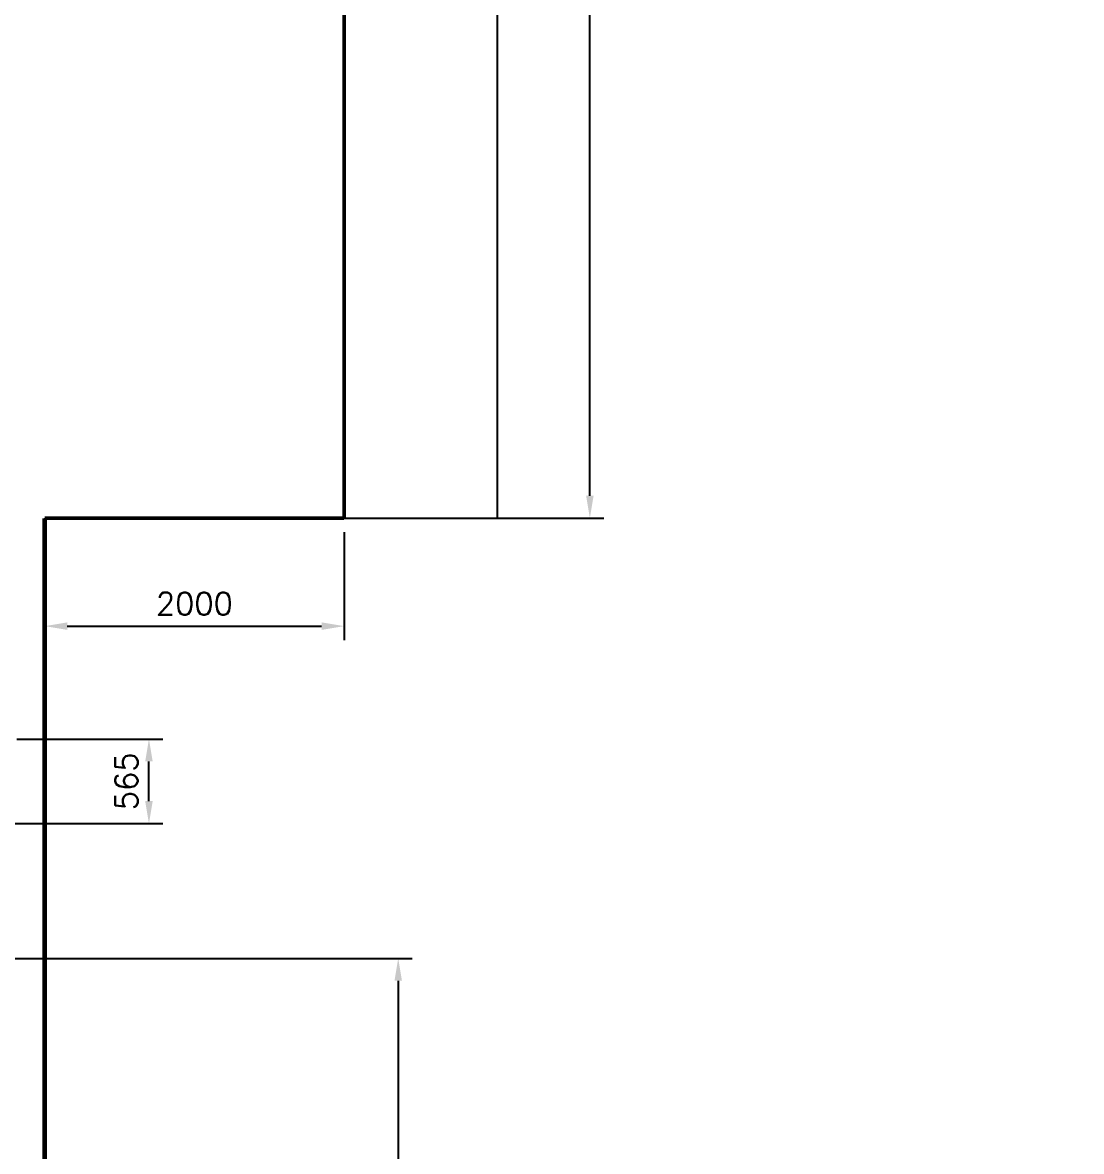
# Model space of a CAD drawing. Extents: x 278807 to 397707, y 326263 to 410363.
# Drawn here: x 343754 to 350829, y 380961 to 388502 of the extents above; entities that cross this region are included whole.
import ezdxf

# ---------------------------------------------------------------- set-up
doc = ezdxf.new("R2010")
doc.units = 0
doc.header["$LTSCALE"] = 400
doc.header["$MEASUREMENT"] = 0
doc.layers.get('0').update_dxf_attribs({"linetype": 'CONTINUOUS'})
doc.layers.get('DEFPOINTS').update_dxf_attribs({"linetype": 'CONTINUOUS'})
doc.layers.add('WORK', color=7, linetype='CONTINUOUS')
doc.styles.get("Standard").update_dxf_attribs({"font": 'romans.shx'})
doc.dimstyles.new('VIPIN', dxfattribs={"dimscale": 75, "dimtxt": 2, "dimasz": 2, "dimexe": 1.25, "dimexo": 1.25, "dimgap": 1, "dimtad": 1, "dimdec": 0, "dimtxsty": 'Standard', "dimcen": 0, "dimclrd": 1, "dimclre": 1, "dimclrt": 3, "dimadec": 0, "dimazin": 0, "dimtfac": 1, "dimtdec": 0, "dimtmove": 0, "dimatfit": 3, "dimfxl": 0, "dimtolj": 1, "dimarcsym": 0})

# ---------------------------------------------------------------- blocks, each defined once
blk = doc.blocks.new('*D25')
at = {"color": 1, "linetype": 'ByBlock', "lineweight": -2, "ltscale": 3}
for p, q in [((345996.1, 395490.7), (347638.5, 395490.7)), ((347544.8, 385340.7), (347544.8, 395340.7)), ((346238.2, 385190.7), (347638.5, 385190.7))]:
    blk.add_line(p, q, dxfattribs=at)
at = {"color": 1, "linetype": 'ByBlock', "ltscale": 3}
for points in [[(347519.8, 395340.7), (347569.8, 395340.7), (347544.8, 395490.7)], [(347519.8, 385340.7), (347569.8, 385340.7), (347544.8, 385190.7)]]:
    blk.add_solid(points, dxfattribs=at)
at = {"layer": 'DEFPOINTS', "color": 0, "linetype": 'ByBlock', "ltscale": 3}
for p in [(345902.3, 395490.7), (347544.8, 395490.7), (346144.4, 385190.7)]:
    blk.add_point(p, dxfattribs=at)
at = {"color": 3, "linetype": 'ByBlock', "ltscale": 3, "insert": (347394.8, 390970.5), "char_height": 150, "attachment_point": 5, "rotation": 90}
blk.add_mtext('\\A1;10300', dxfattribs=at)
blk = doc.blocks.new('*D118')
at = {"layer": 'DEFPOINTS', "color": 0}
for p in [(373176.1, 398360.7), (340087.7, 372190.7), (374595.7, 372190.7)]:
    blk.add_point(p, dxfattribs=at)
at = {"layer": 'WORK', "color": 1, "lineweight": -2}
for p, q in [((373269.8, 398360.7), (374689.4, 398360.7)), ((374595.7, 398210.7), (374595.7, 372340.7)), ((340181.5, 372190.7), (374689.4, 372190.7))]:
    blk.add_line(p, q, dxfattribs=at)
at = {"layer": 'WORK', "color": 1}
for points in [[(374570.7, 398210.7), (374620.7, 398210.7), (374595.7, 398360.7)], [(374570.7, 372340.7), (374620.7, 372340.7), (374595.7, 372190.7)]]:
    blk.add_solid(points, dxfattribs=at)
at = {"layer": 'WORK', "color": 3, "insert": (374445.7, 385275.7), "char_height": 150, "attachment_point": 5, "rotation": 90}
blk.add_mtext('\\A1;26170', dxfattribs=at)
blk = doc.blocks.new('*D188')
at = {"layer": 'DEFPOINTS', "color": 0}
for p in [(343902.3, 385190.7), (345902.3, 385190.7), (345902.3, 384469.9)]:
    blk.add_point(p, dxfattribs=at)
at = {"layer": 'WORK', "color": 1, "lineweight": -2}
for p, q in [((343902.3, 385096.9), (343902.3, 384376.2)), ((345902.3, 385096.9), (345902.3, 384376.2)), ((344052.3, 384469.9), (345752.3, 384469.9))]:
    blk.add_line(p, q, dxfattribs=at)
at = {"layer": 'WORK', "color": 1}
for points in [[(344052.3, 384494.9), (344052.3, 384444.9), (343902.3, 384469.9)], [(345752.3, 384494.9), (345752.3, 384444.9), (345902.3, 384469.9)]]:
    blk.add_solid(points, dxfattribs=at)
at = {"layer": 'WORK', "color": 3, "insert": (344902.3, 384619.9), "char_height": 150, "attachment_point": 5}
blk.add_mtext('\\A1;2000', dxfattribs=at)
blk = doc.blocks.new('*D209')
at = {"layer": 'DEFPOINTS', "color": 0}
for p in [(343621.2, 383715.7), (344598.6, 383715.7), (342953.5, 383150.8)]:
    blk.add_point(p, dxfattribs=at)
at = {"layer": 'WORK', "color": 1, "lineweight": -2}
for p, q in [((343714.9, 383715.7), (344692.3, 383715.7)), ((344598.6, 383300.8), (344598.6, 383565.7)), ((343047.2, 383150.8), (344692.3, 383150.8))]:
    blk.add_line(p, q, dxfattribs=at)
at = {"layer": 'WORK', "color": 1}
for points in [[(344573.6, 383565.7), (344623.6, 383565.7), (344598.6, 383715.7)], [(344573.6, 383300.8), (344623.6, 383300.8), (344598.6, 383150.8)]]:
    blk.add_solid(points, dxfattribs=at)
at = {"layer": 'WORK', "color": 3, "insert": (344448.6, 383433.3), "char_height": 150, "attachment_point": 5, "rotation": 90}
blk.add_mtext('\\A1;565', dxfattribs=at)
blk = doc.blocks.new('*D210')
at = {"layer": 'DEFPOINTS', "color": 0}
for p in [(342733.2, 382250.7), (342937, 376968.7), (346264.4, 376968.7)]:
    blk.add_point(p, dxfattribs=at)
at = {"layer": 'WORK', "color": 1, "lineweight": -2}
for p, q in [((342826.9, 382250.7), (346358.2, 382250.7)), ((346264.4, 382100.7), (346264.4, 377118.7)), ((343030.8, 376968.7), (346358.2, 376968.7))]:
    blk.add_line(p, q, dxfattribs=at)
at = {"layer": 'WORK', "color": 1}
for points in [[(346239.4, 382100.7), (346289.4, 382100.7), (346264.4, 382250.7)], [(346239.4, 377118.7), (346289.4, 377118.7), (346264.4, 376968.7)]]:
    blk.add_solid(points, dxfattribs=at)
at = {"layer": 'WORK', "color": 3, "insert": (346114.4, 379609.7), "char_height": 150, "attachment_point": 5, "rotation": 90}
blk.add_mtext('\\A1;5282', dxfattribs=at)

msp = doc.modelspace()

# ---------------------------------------------------------------- linework, layer by layer
at = {"color": 255}
for p, q in [((346927.627, 385190.694), (346927.627, 392119.192)), ((345827.627, 385190.694), (346927.627, 385190.694))]:
    msp.add_line(p, q, dxfattribs=at)
for p, q in [((343902.309, 385190.694), (343902.309, 362190.694)), ((345902.309, 385190.694), (343902.309, 385190.694)), ((343902.309, 362290.694), (343902.309, 385090.694))]:
    msp.add_line(p, q)
for points, const_width in [([(345902.309, 395490.694), (345902.309, 385190.694)], 25), ([(343902.309, 385190.694), (343902.309, 385190.694), (343902.309, 358190.694)], 30), ([(343902.309, 385190.694), (345902.309, 385190.694)], 25)]:
    msp.add_lwpolyline(points, dxfattribs=dict(const_width=const_width))

# ---------------------------------------------------------------- dimensions: what is measured, and where the dimension line sits
at = {"linetype": 'ByBlock', "ltscale": 3}
dim = msp.add_linear_dim(base=(347544.759, 395490.694), p1=(346144.449, 385190.694), p2=(345902.309, 395490.694), angle=90, dimstyle='VIPIN', dxfattribs=at)
dim.commit()
dim.dimension.update_dxf_attribs({"geometry": '*D25', "text_midpoint": (347544.759, 390970.478), "dimtype": 160})
at = {"layer": 'WORK'}
for base, p1, p2, picture, middle in [((374595.684, 372190.694), (373176.063, 398360.694), (340087.702, 372190.694), '*D118', (374445.684, 385275.694)), ((344598.585, 383715.694), (342953.486, 383150.817), (343621.193, 383715.694), '*D209', (344448.585, 383433.255)), ((346264.429, 376968.694), (342733.196, 382250.694), (342937.03, 376968.694), '*D210', (346114.429, 379609.694))]:
    dim = msp.add_linear_dim(base=base, p1=p1, p2=p2, angle=90, dimstyle='VIPIN', dxfattribs=at)
    dim.commit()
    dim.dimension.update_dxf_attribs({"geometry": picture, "text_midpoint": middle})
dim = msp.add_linear_dim(base=(345902.309, 384469.925), p1=(343902.309, 385190.694), p2=(345902.309, 385190.694), dimstyle='VIPIN', dxfattribs=at)
dim.commit()
dim.dimension.update_dxf_attribs({"geometry": '*D188', "text_midpoint": (344902.309, 384619.925)})

doc.saveas('drawing.dxf')
